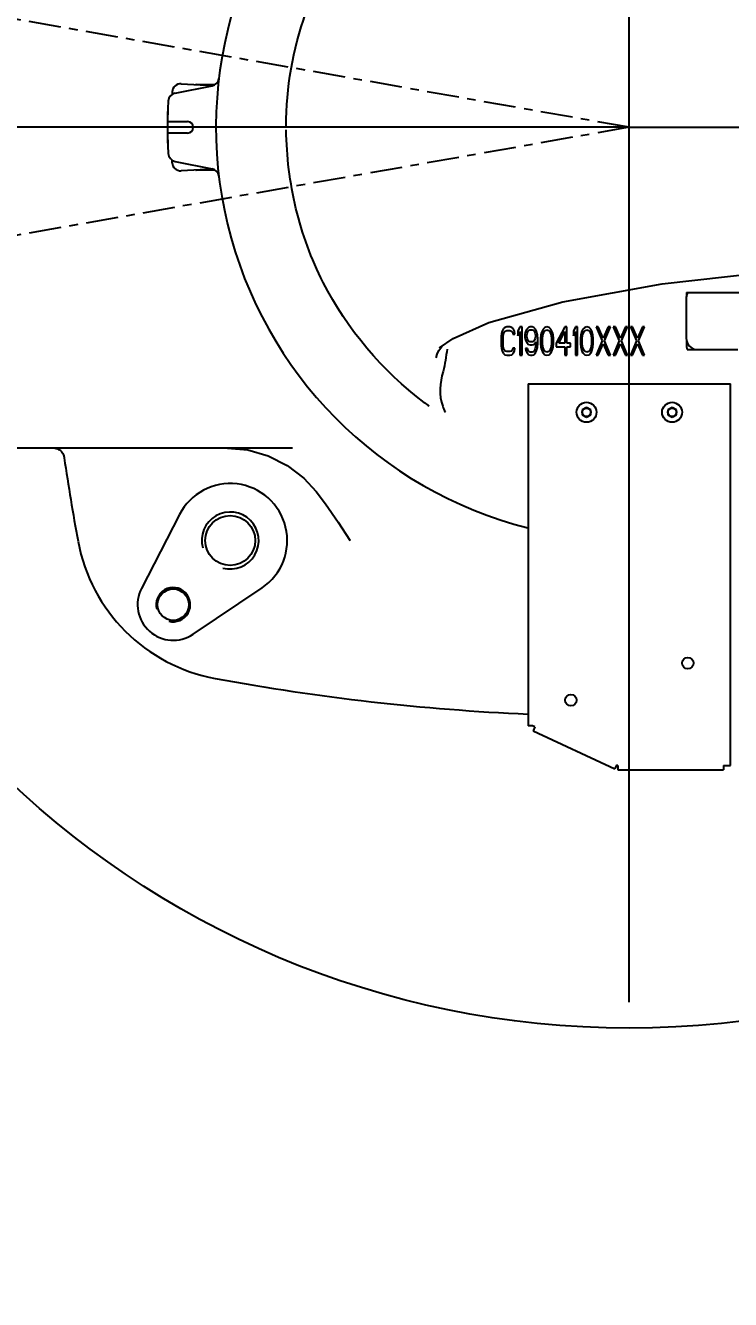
# Model space of a CAD drawing. Header units: millimetres. Extents: x 5828 to 7155, y 123 to 421.
# Drawn here: x 6889.45 to 6897.69, y 189.61 to 204.51 of the extents above; entities that cross this region are included whole.
import ezdxf

# ---------------------------------------------------------------- set-up
doc = ezdxf.new("R2010")
doc.units = ezdxf.units.MM
doc.linetypes.add('CENTER', pattern=[0.6, 0.375, -0.075, 0.075, -0.075])
for name, color, linetype in [('中心线', 7, 'Continuous'), ('外形图', 7, 'Continuous'), ('尺寸标注', 7, 'Continuous'), ('运动范围', 7, 'Continuous')]:
    doc.layers.add(name, color=color, linetype=linetype)
doc.styles.add('微软雅黑', font='msyh.ttc', dxfattribs={"height": 2})
doc.dimstyles.new('尺寸标注_1_30比例', dxfattribs={"dimtxt": 2.1, "dimasz": 1.7, "dimexe": 0.5, "dimexo": 0.4, "dimgap": 0.5, "dimtad": 1, "dimdec": 1, "dimlfac": 30, "dimdsep": 46, "dimtxsty": '微软雅黑', "dimcen": 0.09, "dimadec": 0, "dimazin": 0, "dimtp": 0.01, "dimtm": 0.01, "dimtfac": 1, "dimtdec": 1, "dimtofl": 0, "dimtmove": 0, "dimatfit": 3, "dimfxl": 1, "dimtolj": 1, "dimarcsym": 0})

# ---------------------------------------------------------------- blocks, each defined once
blk = doc.blocks.new('*D1105')
at = {"layer": 'Defpoints', "color": 0}
for p in [(6882.138, 236.812), (6827.413, 215.53), (6896.579, 203.334), (6896.579, 203.334), (6955.912, 203.334)]:
    blk.add_point(p, dxfattribs=at)
at = {"layer": '尺寸标注', "color": 0, "lineweight": -2}
blk.add_arc((6896.579, 203.334), 36.459, 2.6718, 167.3282, dxfattribs=at)
at = {"layer": '尺寸标注', "color": 0}
for points in [[(6860.73, 211.388), (6861.285, 211.277), (6860.673, 209.666)], [(6932.716, 205.027), (6933.282, 205.041), (6933.038, 203.334)]]:
    blk.add_solid(points, dxfattribs=at)
at = {"layer": '尺寸标注', "color": 0, "insert": (6904.297, 240.594), "char_height": 2, "attachment_point": 5, "rotation": 348.2969, "style": '微软雅黑'}
blk.add_mtext('\\A1;{\\H1.05x;+\\A1;170%%d}', dxfattribs=at)
blk = doc.blocks.new('*D1106')
at = {"layer": 'Defpoints', "color": 0}
for p in [(6896.587, 203.327), (6896.587, 203.327), (6966.82, 203.327), (6827.421, 191.131), (6882.142, 169.839)]:
    blk.add_point(p, dxfattribs=at)
at = {"layer": '尺寸标注', "color": 0, "lineweight": -2}
blk.add_arc((6896.587, 203.327), 36.471, 192.6709, 357.3291, dxfattribs=at)
at = {"layer": '尺寸标注', "color": 0}
for points in [[(6933.302, 201.621), (6932.735, 201.634), (6933.058, 203.327)], [(6861.282, 195.383), (6860.726, 195.271), (6860.67, 196.994)]]:
    blk.add_solid(points, dxfattribs=at)
at = {"layer": '尺寸标注', "color": 0, "insert": (6905.461, 169.594), "char_height": 2, "attachment_point": 5, "rotation": 14.7379, "style": '微软雅黑'}
blk.add_mtext('\\A1;{\\H1.05x;-\\A1;170%%d}', dxfattribs=at)

msp = doc.modelspace()

# ---------------------------------------------------------------- linework, layer by layer
at = {"linetype": 'CENTER'}
for q in [(6827.3407, 215.5179), (6827.3407, 191.1261)]:
    msp.add_line((6896.507, 203.322), q, dxfattribs=at)
msp.add_circle((6896.507, 203.322), 10.5366)
at = {"layer": '中心线', "linetype": 'CENTER', "ltscale": 50}
for p, q in [((6896.507, 203.322), (6896.507, 249.9507)), ((6896.507, 203.322), (6825.8673, 203.322)), ((6896.507, 203.322), (6966.7404, 203.322)), ((6896.507, 133.0887), (6896.507, 203.322))]:
    msp.add_line(p, q, dxfattribs=at)
at = {"layer": '外形图', "linetype": 'Continuous'}
for p, q in [((6891.1612, 203.7357), (6891.1596, 203.7046)), ((6891.1959, 203.7209), (6891.628, 203.8076)), ((6891.2663, 203.8303), (6891.6368, 203.8109)), ((6891.4428, 203.822), (6891.6618, 203.822)), ((6891.107, 203.4863), (6891.107, 203.1577)), ((6891.1075, 203.3887), (6891.3404, 203.3887)), ((6891.3404, 203.2553), (6891.1075, 203.2553)), ((6891.1612, 202.9083), (6891.1596, 202.9394)), ((6891.1959, 202.923), (6891.628, 202.8364)), ((6891.6368, 202.8331), (6891.2663, 202.8137)), ((6891.6618, 202.822), (6891.4428, 202.822)), ((6896.8904, 201.4908), (6898.1015, 201.6254)), ((6897.172, 201.322), (6897.172, 200.8553)), ((6897.1742, 201.3887), (6898.1078, 201.3887)), ((6897.1768, 201.3887), (6897.1768, 201.3552)), ((6895.0112, 200.9106), (6895.007, 200.8752)), ((6895.007, 200.8752), (6895.007, 200.7688)), ((6895.0195, 200.939), (6895.0112, 200.9106)), ((6895.0362, 200.9674), (6895.0195, 200.939)), ((6895.032, 200.8752), (6895.0362, 200.9035)), ((6895.032, 200.7688), (6895.032, 200.8752)), ((6895.0529, 200.9816), (6895.0362, 200.9674)), ((6895.0362, 200.9035), (6895.0445, 200.9248)), ((6895.0445, 200.9248), (6895.057, 200.939)), ((6895.0737, 200.9887), (6895.0529, 200.9816)), ((6895.057, 200.939), (6895.0737, 200.9461)), ((6895.1112, 200.9887), (6895.0737, 200.9887)), ((6895.0737, 200.9461), (6895.1112, 200.9461)), ((6895.132, 200.9816), (6895.1112, 200.9887)), ((6895.1112, 200.9461), (6895.1279, 200.939)), ((6895.1279, 200.939), (6895.1404, 200.9248)), ((6895.1487, 200.9674), (6895.132, 200.9816)), ((6895.1404, 200.9248), (6895.1445, 200.9035)), ((6895.1445, 200.9035), (6895.1695, 200.9035)), ((6895.1654, 200.939), (6895.1487, 200.9674)), ((6895.1695, 200.9035), (6895.1654, 200.939)), ((6895.2279, 200.9887), (6895.2029, 200.939)), ((6895.2029, 200.939), (6895.2029, 200.8823)), ((6895.2029, 200.8823), (6895.2279, 200.9319)), ((6895.2529, 200.9887), (6895.2279, 200.9887)), ((6895.2279, 200.9319), (6895.2279, 200.6553)), ((6895.2529, 200.6553), (6895.2529, 200.9887)), ((6895.2945, 200.9319), (6895.2862, 200.8965)), ((6895.2862, 200.8965), (6895.2862, 200.8681)), ((6895.307, 200.9603), (6895.2945, 200.9319)), ((6895.3279, 200.9816), (6895.307, 200.9603)), ((6895.307, 200.8894), (6895.3112, 200.9106)), ((6895.307, 200.8752), (6895.307, 200.8894)), ((6895.3112, 200.8539), (6895.307, 200.8752)), ((6895.3112, 200.9106), (6895.3195, 200.9319)), ((6895.3195, 200.9319), (6895.332, 200.9461)), ((6895.3487, 200.9887), (6895.3279, 200.9816)), ((6895.332, 200.9461), (6895.3445, 200.9532)), ((6895.3445, 200.9532), (6895.3737, 200.9532)), ((6895.3695, 200.9887), (6895.3487, 200.9887)), ((6895.3904, 200.9816), (6895.3695, 200.9887)), ((6895.3737, 200.9532), (6895.3862, 200.9461)), ((6895.3862, 200.9461), (6895.3987, 200.9319)), ((6895.4112, 200.9603), (6895.3904, 200.9816)), ((6895.3987, 200.9319), (6895.407, 200.9106)), ((6895.407, 200.9106), (6895.4112, 200.8894)), ((6895.4112, 200.8752), (6895.407, 200.8539)), ((6895.4237, 200.9319), (6895.4112, 200.9603)), ((6895.4112, 200.8894), (6895.4112, 200.8752)), ((6895.432, 200.8965), (6895.4237, 200.9319)), ((6895.4362, 200.8468), (6895.432, 200.8965)), ((6895.4737, 200.8894), (6895.4695, 200.8539)), ((6895.4779, 200.9106), (6895.4737, 200.8894)), ((6895.4862, 200.939), (6895.4779, 200.9106)), ((6895.4987, 200.9603), (6895.4862, 200.939)), ((6895.4904, 200.8468), (6895.4945, 200.8894)), ((6895.4945, 200.8894), (6895.5112, 200.9319)), ((6895.5195, 200.9816), (6895.4987, 200.9603)), ((6895.5112, 200.9319), (6895.5237, 200.9461)), ((6895.5445, 200.9887), (6895.5195, 200.9816)), ((6895.5237, 200.9461), (6895.5445, 200.9532)), ((6895.5695, 200.9816), (6895.5445, 200.9887)), ((6895.5445, 200.9532), (6895.5654, 200.9461)), ((6895.5654, 200.9461), (6895.5779, 200.9319)), ((6895.5904, 200.9603), (6895.5695, 200.9816)), ((6895.5779, 200.9319), (6895.5945, 200.8894)), ((6895.6029, 200.939), (6895.5904, 200.9603)), ((6895.5945, 200.8894), (6895.5987, 200.8468)), ((6895.6112, 200.9106), (6895.6029, 200.939)), ((6895.6154, 200.8894), (6895.6112, 200.9106)), ((6895.6195, 200.8539), (6895.6154, 200.8894)), ((6895.7529, 200.9887), (6895.6529, 200.7972)), ((6895.682, 200.7972), (6895.7529, 200.9319)), ((6895.7779, 200.9887), (6895.7529, 200.9887)), ((6895.7529, 200.9319), (6895.7529, 200.7972)), ((6895.7779, 200.7972), (6895.7779, 200.9887)), ((6895.8779, 200.9887), (6895.8529, 200.939)), ((6895.8529, 200.939), (6895.8529, 200.8823)), ((6895.8529, 200.8823), (6895.8779, 200.9319)), ((6895.9029, 200.9887), (6895.8779, 200.9887)), ((6895.8779, 200.9319), (6895.8779, 200.6553)), ((6895.9029, 200.6553), (6895.9029, 200.9887)), ((6895.9404, 200.8894), (6895.9362, 200.8539)), ((6895.9445, 200.9106), (6895.9404, 200.8894)), ((6895.9529, 200.939), (6895.9445, 200.9106)), ((6895.9654, 200.9603), (6895.9529, 200.939)), ((6895.957, 200.8468), (6895.9612, 200.8894)), ((6895.9612, 200.8894), (6895.9779, 200.9319)), ((6895.9862, 200.9816), (6895.9654, 200.9603)), ((6895.9779, 200.9319), (6895.9904, 200.9461)), ((6896.0112, 200.9887), (6895.9862, 200.9816)), ((6895.9904, 200.9461), (6896.0112, 200.9532)), ((6896.0362, 200.9816), (6896.0112, 200.9887)), ((6896.0112, 200.9532), (6896.032, 200.9461)), ((6896.032, 200.9461), (6896.0445, 200.9319)), ((6896.057, 200.9603), (6896.0362, 200.9816)), ((6896.0445, 200.9319), (6896.0612, 200.8894)), ((6896.0695, 200.939), (6896.057, 200.9603)), ((6896.0612, 200.8894), (6896.0654, 200.8468)), ((6896.0779, 200.9106), (6896.0695, 200.939)), ((6896.082, 200.8894), (6896.0779, 200.9106)), ((6896.0862, 200.8539), (6896.082, 200.8894)), ((6896.1195, 200.9887), (6896.1904, 200.8255)), ((6896.1445, 200.9887), (6896.1195, 200.9887)), ((6896.2029, 200.8539), (6896.1445, 200.9887)), ((6896.2612, 200.9887), (6896.2029, 200.8539)), ((6896.2154, 200.8255), (6896.2862, 200.9887)), ((6896.2862, 200.9887), (6896.2612, 200.9887)), ((6896.3195, 200.9887), (6896.3904, 200.8255)), ((6896.3445, 200.9887), (6896.3195, 200.9887)), ((6896.4029, 200.8539), (6896.3445, 200.9887)), ((6896.4612, 200.9887), (6896.4029, 200.8539)), ((6896.4154, 200.8255), (6896.4862, 200.9887)), ((6896.4862, 200.9887), (6896.4612, 200.9887)), ((6896.5195, 200.9887), (6896.5904, 200.8255)), ((6896.5445, 200.9887), (6896.5195, 200.9887)), ((6896.6029, 200.8539), (6896.5445, 200.9887)), ((6896.6612, 200.9887), (6896.6029, 200.8539)), ((6896.6154, 200.8255), (6896.6862, 200.9887)), ((6896.6862, 200.9887), (6896.6612, 200.9887)), ((6894.2804, 200.7128), (6894.3143, 200.7573)), ((6894.2882, 200.7441), (6894.2902, 200.7457)), ((6894.3143, 200.7573), (6894.328, 200.7707)), ((6895.007, 200.7688), (6895.0112, 200.7333)), ((6895.0112, 200.7333), (6895.0195, 200.705)), ((6895.0362, 200.7404), (6895.032, 200.7688)), ((6895.0445, 200.7191), (6895.0362, 200.7404)), ((6895.1445, 200.7404), (6895.1404, 200.7191)), ((6895.1695, 200.7404), (6895.1445, 200.7404)), ((6895.1654, 200.705), (6895.1695, 200.7404)), ((6895.2862, 200.8681), (6895.2945, 200.8326)), ((6895.2945, 200.8326), (6895.307, 200.8043)), ((6895.2945, 200.7333), (6895.2987, 200.7121)), ((6895.3154, 200.7333), (6895.2945, 200.7333)), ((6895.307, 200.8043), (6895.3279, 200.783)), ((6895.3195, 200.8326), (6895.3112, 200.8539)), ((6895.3237, 200.7121), (6895.3154, 200.7333)), ((6895.332, 200.8184), (6895.3195, 200.8326)), ((6895.3279, 200.783), (6895.3487, 200.7759)), ((6895.3445, 200.8113), (6895.332, 200.8184)), ((6895.3737, 200.8113), (6895.3445, 200.8113)), ((6895.3487, 200.7759), (6895.3695, 200.7759)), ((6895.3695, 200.7759), (6895.3904, 200.783)), ((6895.3862, 200.8184), (6895.3737, 200.8113)), ((6895.3987, 200.8326), (6895.3862, 200.8184)), ((6895.3904, 200.783), (6895.4154, 200.8113)), ((6895.407, 200.8539), (6895.3987, 200.8326)), ((6895.407, 200.7333), (6895.3987, 200.7121)), ((6895.4112, 200.7546), (6895.407, 200.7333)), ((6895.4154, 200.7972), (6895.4112, 200.7546)), ((6895.4154, 200.8113), (6895.4154, 200.7972)), ((6895.4237, 200.7121), (6895.432, 200.7475)), ((6895.432, 200.7475), (6895.4362, 200.7972)), ((6895.4362, 200.7972), (6895.4362, 200.8468)), ((6895.4695, 200.8539), (6895.4695, 200.7901)), ((6895.4695, 200.7901), (6895.4737, 200.7546)), ((6895.4737, 200.7546), (6895.4779, 200.7333)), ((6895.4779, 200.7333), (6895.4862, 200.705)), ((6895.4904, 200.7972), (6895.4904, 200.8468)), ((6895.4945, 200.7546), (6895.4904, 200.7972)), ((6895.5112, 200.7121), (6895.4945, 200.7546)), ((6895.5945, 200.7546), (6895.5779, 200.7121)), ((6895.5987, 200.7972), (6895.5945, 200.7546)), ((6895.5987, 200.8468), (6895.5987, 200.7972)), ((6895.6029, 200.705), (6895.6112, 200.7333)), ((6895.6112, 200.7333), (6895.6154, 200.7546)), ((6895.6154, 200.7546), (6895.6195, 200.7901)), ((6895.6195, 200.7901), (6895.6195, 200.8539)), ((6895.6529, 200.7972), (6895.6529, 200.7546)), ((6895.6529, 200.7546), (6895.7529, 200.7546)), ((6895.7529, 200.7972), (6895.682, 200.7972)), ((6895.7529, 200.7546), (6895.7529, 200.6553)), ((6895.8195, 200.7972), (6895.7779, 200.7972)), ((6895.7779, 200.6553), (6895.7779, 200.7546)), ((6895.7779, 200.7546), (6895.8195, 200.7546)), ((6895.8195, 200.7546), (6895.8195, 200.7972)), ((6895.9362, 200.8539), (6895.9362, 200.7901)), ((6895.9362, 200.7901), (6895.9404, 200.7546)), ((6895.9404, 200.7546), (6895.9445, 200.7333)), ((6895.9445, 200.7333), (6895.9529, 200.705)), ((6895.957, 200.7972), (6895.957, 200.8468)), ((6895.9612, 200.7546), (6895.957, 200.7972)), ((6895.9779, 200.7121), (6895.9612, 200.7546)), ((6896.0612, 200.7546), (6896.0445, 200.7121)), ((6896.0654, 200.7972), (6896.0612, 200.7546)), ((6896.0654, 200.8468), (6896.0654, 200.7972)), ((6896.0695, 200.705), (6896.0779, 200.7333)), ((6896.0779, 200.7333), (6896.082, 200.7546)), ((6896.082, 200.7546), (6896.0862, 200.7901)), ((6896.0862, 200.7901), (6896.0862, 200.8539)), ((6896.1904, 200.8255), (6896.1195, 200.6553)), ((6896.1445, 200.6553), (6896.2029, 200.7901)), ((6896.2029, 200.7901), (6896.2612, 200.6553)), ((6896.2862, 200.6553), (6896.2154, 200.8255)), ((6896.3904, 200.8255), (6896.3195, 200.6553)), ((6896.3445, 200.6553), (6896.4029, 200.7901)), ((6896.4029, 200.7901), (6896.4612, 200.6553)), ((6896.4862, 200.6553), (6896.4154, 200.8255)), ((6896.5904, 200.8255), (6896.5195, 200.6553)), ((6896.5445, 200.6553), (6896.6029, 200.7901)), ((6896.6029, 200.7901), (6896.6612, 200.6553)), ((6896.6862, 200.6553), (6896.6154, 200.8255)), ((6897.1768, 200.8221), (6897.1768, 200.7553)), ((6894.2498, 200.6276), (6894.2497, 200.6263)), ((6895.0195, 200.705), (6895.0362, 200.6766)), ((6895.0362, 200.6766), (6895.0529, 200.6624)), ((6895.057, 200.705), (6895.0445, 200.7191)), ((6895.0529, 200.6624), (6895.0737, 200.6553)), ((6895.0737, 200.6979), (6895.057, 200.705)), ((6895.1112, 200.6979), (6895.0737, 200.6979)), ((6895.0737, 200.6553), (6895.1112, 200.6553)), ((6895.1279, 200.705), (6895.1112, 200.6979)), ((6895.1112, 200.6553), (6895.132, 200.6624)), ((6895.1404, 200.7191), (6895.1279, 200.705)), ((6895.132, 200.6624), (6895.1487, 200.6766)), ((6895.1487, 200.6766), (6895.1654, 200.705)), ((6895.2279, 200.6553), (6895.2529, 200.6553)), ((6895.2987, 200.7121), (6895.3112, 200.6837)), ((6895.3112, 200.6837), (6895.332, 200.6624)), ((6895.3362, 200.6979), (6895.3237, 200.7121)), ((6895.332, 200.6624), (6895.3529, 200.6553)), ((6895.3487, 200.6908), (6895.3362, 200.6979)), ((6895.3737, 200.6908), (6895.3487, 200.6908)), ((6895.3529, 200.6553), (6895.3695, 200.6553)), ((6895.3695, 200.6553), (6895.3904, 200.6624)), ((6895.3862, 200.6979), (6895.3737, 200.6908)), ((6895.3987, 200.7121), (6895.3862, 200.6979)), ((6895.3904, 200.6624), (6895.4112, 200.6837)), ((6895.4112, 200.6837), (6895.4237, 200.7121)), ((6895.4862, 200.705), (6895.4987, 200.6837)), ((6895.4987, 200.6837), (6895.5195, 200.6624)), ((6895.5237, 200.6979), (6895.5112, 200.7121)), ((6895.5195, 200.6624), (6895.5445, 200.6553)), ((6895.5445, 200.6908), (6895.5237, 200.6979)), ((6895.5654, 200.6979), (6895.5445, 200.6908)), ((6895.5445, 200.6553), (6895.5695, 200.6624)), ((6895.5779, 200.7121), (6895.5654, 200.6979)), ((6895.5695, 200.6624), (6895.5904, 200.6837)), ((6895.5904, 200.6837), (6895.6029, 200.705)), ((6895.7529, 200.6553), (6895.7779, 200.6553)), ((6895.8779, 200.6553), (6895.9029, 200.6553)), ((6895.9529, 200.705), (6895.9654, 200.6837)), ((6895.9654, 200.6837), (6895.9862, 200.6624)), ((6895.9904, 200.6979), (6895.9779, 200.7121)), ((6895.9862, 200.6624), (6896.0112, 200.6553)), ((6896.0112, 200.6908), (6895.9904, 200.6979)), ((6896.032, 200.6979), (6896.0112, 200.6908)), ((6896.0112, 200.6553), (6896.0362, 200.6624)), ((6896.0445, 200.7121), (6896.032, 200.6979)), ((6896.0362, 200.6624), (6896.057, 200.6837)), ((6896.057, 200.6837), (6896.0695, 200.705)), ((6896.1195, 200.6553), (6896.1445, 200.6553)), ((6896.2612, 200.6553), (6896.2862, 200.6553)), ((6896.3195, 200.6553), (6896.3445, 200.6553)), ((6896.4612, 200.6553), (6896.4862, 200.6553)), ((6896.5195, 200.6553), (6896.5445, 200.6553)), ((6896.6612, 200.6553), (6896.6862, 200.6553)), ((6897.1825, 200.722), (6897.3054, 200.722)), ((6897.3054, 200.722), (6897.7764, 200.722)), ((6895.3237, 200.322), (6895.3237, 196.322)), ((6895.3237, 200.322), (6897.6904, 200.322)), ((6897.6904, 195.8557), (6897.6904, 200.322)), ((6896.007, 200.0464), (6895.957, 200.0175)), ((6895.957, 200.0175), (6895.957, 199.9598)), ((6896.057, 200.0175), (6896.007, 200.0464)), ((6896.057, 199.9598), (6896.057, 200.0175)), ((6897.007, 200.0464), (6896.957, 200.0175)), ((6896.957, 200.0175), (6896.957, 199.9598)), ((6897.057, 200.0175), (6897.007, 200.0464)), ((6897.057, 199.9598), (6897.057, 200.0175)), ((6895.957, 199.9598), (6896.007, 199.9309)), ((6896.007, 199.9309), (6896.057, 199.9598)), ((6896.957, 199.9598), (6897.007, 199.9309)), ((6897.007, 199.9309), (6897.057, 199.9598)), ((6888.6737, 199.572), (6892.5681, 199.572)), ((6889.8992, 199.4568), (6889.8991, 199.4572)), ((6889.9032, 199.4296), (6889.9038, 199.4297)), ((6889.9041, 199.4297), (6889.9045, 199.4297)), ((6891.2475, 198.7935), (6890.8031, 197.9292)), ((6893.2395, 198.4926), (6893.2418, 198.4888)), ((6891.4064, 197.393), (6892.2126, 197.9356)), ((6895.3737, 196.322), (6895.3237, 196.322)), ((6895.4039, 196.3079), (6895.3737, 196.322)), ((6895.4039, 196.3079), (6895.3828, 196.2626)), ((6895.3828, 196.2626), (6896.3375, 195.8174)), ((6896.3586, 195.8627), (6896.3375, 195.8174)), ((6896.3737, 195.8557), (6896.3586, 195.8627)), ((6896.3737, 195.8557), (6896.3737, 195.8057)), ((6896.3737, 195.8057), (6897.607, 195.8057)), ((6897.607, 195.8557), (6897.607, 195.8057)), ((6897.607, 195.8557), (6897.6904, 195.8557))]:
    msp.add_line(p, q, dxfattribs=at)
for points in [[(6894.2882, 200.7441), (6894.4476, 200.8507), (6894.865, 201.0377), (6895.7311, 201.2826), (6896.8904, 201.4908)], [(6894.2497, 200.6263), (6894.2589, 200.6696), (6894.2804, 200.7128)], [(6889.7709, 199.572), (6889.7741, 199.5719), (6889.7785, 199.5717), (6889.7837, 199.5711), (6889.7898, 199.5703), (6889.7969, 199.5689), (6889.805, 199.5669), (6889.8137, 199.5641), (6889.8231, 199.5604), (6889.8331, 199.5554), (6889.8439, 199.5488), (6889.8553, 199.5401), (6889.8669, 199.5287), (6889.8758, 199.5175), (6889.8823, 199.5071), (6889.887, 199.498), (6889.8907, 199.4895), (6889.8936, 199.4812), (6889.8959, 199.4732), (6889.8976, 199.4655), (6889.8989, 199.4585), (6889.8991, 199.4572)], [(6891.8094, 199.5707), (6892.0449, 199.5484), (6892.2842, 199.4791), (6892.5054, 199.3672), (6892.701, 199.2173), (6892.8448, 199.0612)], [(6892.8448, 199.0612), (6892.9528, 198.9185), (6893.1021, 198.7053), (6893.2395, 198.4926)]]:
    msp.add_lwpolyline(points, dxfattribs=at)
for centre, radius in [((6896.007, 199.9887), 0.1167), ((6896.007, 199.9887), 0.05), ((6897.007, 199.9887), 0.1167), ((6897.007, 199.9887), 0.05), ((6891.8404, 198.4887), 0.2917), ((6891.1737, 197.7387), 0.1833), ((6897.1904, 197.0553), 0.0667), ((6895.8241, 196.622), 0.0667)]:
    msp.add_circle(centre, radius, dxfattribs=at)
for centre, radius, start, end in [((6896.507, 203.322), 4.8333, 131.33389, 255.78618), ((6891.6084, 203.9057), 0.1, 281.34461, 353.20523), ((6891.2156, 203.6229), 0.1, 101.34461, 176.74544), ((6891.2611, 203.7304), 0.1, 87, 177), ((6891.4428, 203.6553), 0.1667, 90, 91.80477), ((6896.507, 203.322), 5.4, 176.74544, 179.29263), ((6891.2737, 203.4863), 0.1667, 170.83531, 180), ((6891.3404, 203.322), 0.0667, 270, 90), ((6891.2737, 203.1577), 0.1667, 180, 189.16469), ((6896.507, 203.322), 5.4, 180.70737, 183.25456), ((6891.2156, 203.0211), 0.1, 183.25456, 258.65539), ((6891.2611, 202.9135), 0.1, 183, 273), ((6891.4428, 202.9887), 0.1667, 268.19523, 270), ((6891.6084, 202.7383), 0.1, 6.79477, 78.65539), ((6897.3064, 201.3218), 0.1343, 160.07575, 179.92539), ((6897.3057, 201.3219), 0.1336, 150.0124, 159.99027), ((6897.3054, 200.8553), 0.1333, 179.99571, 269.99496), ((6897.2775, 200.7554), 0.1008, 180.06932, 199.39027), ((6896.507, 203.322), 4.0127, 233.31241, 234.29437), ((6894.7985, 200.2359), 0.5058, 200.46087, 209.02095), ((6916.2842, 203.322), 26.6667, 188.33395, 190.46271), ((6891.8404, 198.4887), 0.6667, 303.94004, 152.79288), ((6891.8404, 198.4887), 0.3333, 255, 195), ((6892.0277, 198.8426), 2, 190.46271, 259.53729), ((6891.1737, 197.7387), 0.4167, 152.79288, 303.94004), ((6891.1737, 197.7387), 0.2, 255, 195), ((6896.507, 223.0992), 26.6667, 259.53729, 267.45616)]:
    msp.add_arc(centre, radius, start, end, dxfattribs=at)
for points in [[(6892.4944, 203.3359), (6892.4927, 203.7822), (6892.574, 204.2343), (6892.7223, 204.6553)], [(6894.3764, 200.7273), (6894.3626, 200.64), (6894.3546, 200.5511), (6894.3291, 200.4665)], [(6894.3291, 200.4665), (6894.2898, 200.3364), (6894.2772, 200.1863), (6894.3246, 200.0591)]]:
    msp.add_open_spline(points, degree=3, dxfattribs=at)
msp.add_open_spline([(6894.1096, 200.1042), (6893.6191, 200.4695), (6892.9994, 201.2059), (6892.5735, 202.3652), (6892.4993, 202.983), (6892.4946, 203.2908)], degree=3, knots=[0, 0, 0, 0, 0.4983517, 0.7491738, 1, 1, 1, 1], dxfattribs=at)
at = {"layer": '运动范围'}
msp.add_arc((6896.507, 203.322), 70.2333, 190, 30.822489, dxfattribs=at)

# ---------------------------------------------------------------- dimensions: what is measured, and where the dimension line sits
at = {"layer": '尺寸标注'}
for base, line1, line2, text, picture, middle in [((6882.1381, 236.8121), ((6896.5789, 203.3345), (6955.9123, 203.3345)), ((6896.5789, 203.3345), (6827.4126, 215.5304)), '\\A1;{\\H1.05x;+<>}', '*D1105', (6903.9744, 239.036)), ((6882.1416, 169.8387), ((6896.5871, 203.327), (6966.8204, 203.327)), ((6896.5871, 203.327), (6827.4207, 191.1311)), '\\A1;{\\H1.05x;-<>}', '*D1106', (6905.8652, 168.0558))]:
    dim = msp.add_angular_dim_2l(base=base, line1=line1, line2=line2, text=text, dimstyle='尺寸标注_1_30比例', override={"dimtxsty": '微软雅黑'}, dxfattribs=at)
    dim.commit()
    dim.dimension.update_dxf_attribs({"geometry": picture, "text_midpoint": middle, "dimtype": 162})

doc.saveas('drawing.dxf')
